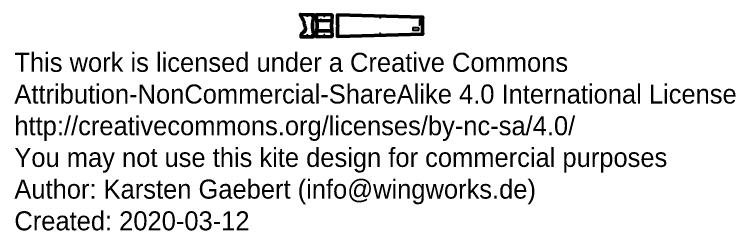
# Model space of a CAD drawing. Header units: millimetres. Extents: x -5624 to 7569, y -5370 to 2464.
# Drawn here: x 1 to 7569, y -5370 to -3096 of the extents above; entities that cross this region are included whole.
import ezdxf

# ---------------------------------------------------------------- set-up
doc = ezdxf.new("R2010")
doc.units = ezdxf.units.MM
doc.layers.add('CUT', color=6, linetype='Continuous', lineweight=50)
doc.layers.add('PEN', color=5, linetype='Continuous')
doc.layers.add('TEXT', color=3, linetype='Continuous')

# ---------------------------------------------------------------- blocks, each defined once
blk = doc.blocks.new('dacron UV-STRUT-5-SEGMENT-0.left_(21)')
at = {"layer": 'CUT'}
blk.add_lwpolyline([(-2, 0.1), (-1.8, 6.1), (1.7, 12.5), (7.8, 18.4), (13.8, 24.1), (20.5, 29.8), (26.4, 35.3), (31.5, 40.9), (36, 46.3), (39.5, 51.7), (41.8, 57), (43.4, 62.2), (44, 67.5), (43.9, 72.7), (43, 78.1), (41.8, 83.4), (40.1, 88.9), (38.3, 94.4), (36.6, 100), (35.1, 105.6), (33.7, 111.2), (32.5, 116.8), (31.6, 122.5), (30.9, 128), (29.7, 133.4), (28.6, 138.9), (26.9, 144.4), (25, 149.8), (22.8, 155.3), (19.9, 160.8), (16.8, 166.3), (13.5, 171.9), (9.6, 177.5), (6.3, 183.3), (3.3, 189), (0.7, 194.7), (-1.8, 200.3), (-10.3, 219.4), (128.2, 216.5), (127.5, 198.4), (127.4, 192.8), (127, 187.2), (126.5, 181.6), (125.9, 176), (125.2, 170.5), (124.4, 164.9), (123.6, 159.4), (122.7, 153.9), (121.8, 148.5), (120.9, 143), (120, 137.7), (119.2, 132.3), (118.5, 127), (117.9, 121.6), (117.4, 116.4), (117, 111.1), (116.8, 105.8), (116.7, 100.6), (116.8, 95.3), (117, 90.1), (117.4, 84.8), (117.9, 79.5), (118.5, 74.2), (119.2, 68.8), (120, 63.5), (120.9, 58.1), (121.8, 52.7), (122.7, 47.2), (123.6, 41.7), (124.4, 36.2), (125.2, 30.7), (125.9, 25.1), (126.5, 19.5), (127, 13.9), (127.4, 8.3), (127.5, 2.7), (128.2, -15.3), (-2.6, -18.1), (-2, 0.1)], dxfattribs=at)
at = {"layer": 'PEN'}
for p, q in [((5, 201.1), (-5, 201.1)), ((0, 206.1), (0, 196.1)), ((65.3, 199.9), (55.3, 199.9)), ((60.3, 204.9), (60.3, 194.9)), ((125.5, 198.6), (115.5, 198.6)), ((120.5, 203.6), (120.5, 193.6)), ((5, 0), (-5, 0)), ((0, 5), (0, -5)), ((65.3, 1.3), (55.3, 1.3)), ((60.3, 6.3), (60.3, -3.7)), ((125.5, 2.5), (115.5, 2.5)), ((120.5, 7.5), (120.5, -2.5))]:
    blk.add_line(p, q, dxfattribs=at)
blk = doc.blocks.new('dacron UV-STRUT-5.segment-0.left_(23)')
at = {"layer": 'CUT'}
blk.add_lwpolyline([(0, 0), (0.2, 6.1), (3.7, 12.4), (9.8, 18.3), (15.8, 24), (22.5, 29.7), (28.4, 35.3), (33.5, 40.8), (38, 46.3), (41.5, 51.6), (43.8, 56.9), (45.4, 62.2), (46, 67.4), (45.9, 72.7), (45, 78), (43.8, 83.4), (42.1, 88.8), (40.3, 94.4), (38.6, 99.9), (37.1, 105.5), (35.7, 111.1), (34.5, 116.8), (33.6, 122.4), (32.9, 127.9), (31.7, 133.4), (30.6, 138.9), (28.9, 144.3), (27, 149.8), (24.8, 155.2), (21.9, 160.7), (18.8, 166.3), (15.5, 171.8), (11.6, 177.5), (8.3, 183.2), (5.3, 188.9), (2.7, 194.6), (0.2, 200.3), (2, 201.1), (-6.3, 219.2), (128.2, 216.4), (122.5, 198.6), (129.5, 198.3), (129.4, 192.8), (129, 187.2), (128.5, 181.6), (127.9, 176), (127.2, 170.4), (126.4, 164.9), (125.6, 159.3), (124.7, 153.9), (123.8, 148.4), (122.9, 143), (122, 137.6), (121.2, 132.2), (120.5, 126.9), (119.9, 121.6), (119.4, 116.3), (119, 111), (118.8, 105.8), (118.7, 100.5), (118.8, 95.2), (119, 90), (119.4, 84.7), (119.9, 79.4), (120.5, 74.1), (121.2, 68.8), (122, 63.4), (122.9, 58), (123.8, 52.6), (124.7, 47.2), (125.6, 41.7), (126.4, 36.2), (127.2, 30.6), (127.9, 25), (128.5, 19.5), (129, 13.8), (129.4, 8.2), (129.5, 2.7), (122.5, 2.4), (123.2, -15.5), (6.4, -18), (2, -0.1), (0, 0)], close=True, dxfattribs=at)
blk = doc.blocks.new('dacron UV-STRUT-5-SEGMENT-1.left_(24)')
at = {"layer": 'CUT'}
blk.add_lwpolyline([(-7, 0), (-7, 5.5), (-6.9, 11.2), (-6.6, 16.8), (-6.2, 22.4), (-5.7, 28), (-5, 33.6), (-4.3, 39.1), (-3.6, 44.7), (-2.8, 50.2), (-1.9, 55.6), (-1.2, 61), (-0.4, 66.4), (0.2, 71.8), (0.8, 77.1), (1.2, 82.4), (1.6, 87.7), (1.8, 93), (1.8, 98.3), (1.8, 103.5), (1.6, 108.8), (1.2, 114.1), (0.8, 119.4), (0.2, 124.7), (-0.4, 130.1), (-1.2, 135.5), (-1.9, 140.9), (-2.8, 146.4), (-3.6, 151.8), (-4.3, 157.4), (-5, 162.9), (-5.7, 168.5), (-6.2, 174.1), (-6.6, 179.7), (-6.9, 185.4), (-7, 191), (-7, 196.6), (-6.9, 214.7), (158.4, 211.3), (157.9, 193.3), (157.8, 188), (157.6, 182.6), (157.4, 177.3), (157.1, 171.9), (156.8, 166.6), (156.4, 161.3), (156, 156), (155.7, 150.7), (155.3, 145.4), (154.9, 140.1), (154.5, 134.8), (154.2, 129.6), (153.9, 124.3), (153.6, 119.1), (153.4, 113.9), (153.3, 108.7), (153.2, 103.5), (153.2, 98.3), (153.2, 93), (153.3, 87.8), (153.4, 82.6), (153.6, 77.4), (153.9, 72.2), (154.2, 66.9), (154.5, 61.7), (154.9, 56.4), (155.3, 51.2), (155.7, 45.9), (156, 40.6), (156.4, 35.3), (156.8, 29.9), (157.1, 24.6), (157.4, 19.3), (157.6, 13.9), (157.8, 8.5), (157.9, 3.2), (158.4, -14.8), (-6.9, -18.1), (-7, 0)], dxfattribs=at)
at = {"layer": 'PEN'}
for p, q in [((5, 196.5), (-5, 196.5)), ((0, 201.5), (0, 191.5)), ((80.5, 195), (70.5, 195)), ((75.5, 200), (75.5, 190)), ((155.9, 193.5), (145.9, 193.5)), ((150.9, 198.5), (150.9, 188.5)), ((5, 0), (-5, 0)), ((0, 5), (0, -5)), ((80.5, 1.5), (70.5, 1.5)), ((75.5, 6.5), (75.5, -3.5)), ((155.9, 3), (145.9, 3)), ((150.9, 8), (150.9, -2))]:
    blk.add_line(p, q, dxfattribs=at)
blk.add_lwpolyline([(40, 162.3), (39.1, 162.2), (38.1, 162.1), (37.2, 161.8), (36.3, 161.5), (35.5, 161), (34.7, 160.5), (34, 159.9), (33.3, 159.3), (32.7, 158.5), (32.2, 157.8), (31.8, 156.9), (31.4, 156), (31.2, 155.1), (31, 154.2), (31, 153.3), (31, 152.3), (31.2, 151.4), (31.4, 150.5), (31.8, 149.6), (32.2, 148.8), (32.7, 148), (33.3, 147.2), (34, 146.6), (34.7, 146), (35.5, 145.5), (36.3, 145), (37.2, 144.7), (38.1, 144.5), (39.1, 144.3), (40, 144.3), (40.9, 144.3), (41.9, 144.5), (42.8, 144.7), (43.7, 145), (44.5, 145.5), (45.3, 146), (46, 146.6), (46.7, 147.2), (47.3, 148), (47.8, 148.8), (48.2, 149.6), (48.6, 150.5), (48.8, 151.4), (49, 152.3), (49, 153.3), (49, 154.2), (48.8, 155.1), (48.6, 156), (48.2, 156.9), (47.8, 157.8), (47.3, 158.5), (46.7, 159.3), (46, 159.9), (45.3, 160.5), (44.5, 161), (43.7, 161.5), (42.8, 161.8), (41.9, 162.1), (40.9, 162.2)], dxfattribs=at)
blk = doc.blocks.new('dacron UV-STRUT-5.segment-1.left_(26)')
at = {"layer": 'CUT'}
blk.add_lwpolyline([(0, 0), (0.8, 5.5), (1.6, 10.9), (2.4, 16.4), (3.1, 21.8), (3.8, 27.1), (4.3, 32.4), (4.8, 37.7), (5.1, 43), (5.3, 48.3), (5.4, 53.6), (5.3, 58.9), (5.1, 64.1), (4.8, 69.4), (4.3, 74.7), (3.8, 80.1), (3.1, 85.4), (2.4, 90.8), (1.6, 96.2), (0.8, 101.7), (0, 107.2), (159.2, 106), (158.8, 100.7), (158.5, 95.4), (158.1, 90.2), (157.8, 84.9), (157.5, 79.7), (157.2, 74.4), (157, 69.2), (156.8, 64), (156.7, 58.8), (156.7, 53.6), (156.7, 48.4), (156.8, 43.2), (157, 38), (157.2, 32.7), (157.5, 27.5), (157.8, 22.3), (158.1, 17), (158.5, 11.8), (158.8, 6.5), (159.2, 1.2), (0, 0)], close=True, dxfattribs=at)
blk = doc.blocks.new('dacron UV-STRUT-5-SEGMENT-2.left_(27)')
at = {"layer": 'CUT'}
blk.add_lwpolyline([(-7, -0.1), (-7.1, 5.2), (-7.2, 10.6), (-7.1, 15.9), (-7.1, 21.3), (-6.9, 26.7), (-6.8, 32), (-6.6, 37.3), (-6.4, 42.7), (-6.1, 48), (-5.9, 53.3), (-5.6, 58.6), (-5.4, 63.8), (-5.2, 69.1), (-5, 74.4), (-4.8, 79.6), (-4.7, 84.8), (-4.6, 90.1), (-4.6, 95.3), (-4.6, 100.5), (-4.7, 105.8), (-4.8, 111), (-5, 116.2), (-5.2, 121.5), (-5.4, 126.8), (-5.6, 132), (-5.9, 137.3), (-6.1, 142.6), (-6.4, 147.9), (-6.6, 153.2), (-6.8, 158.6), (-6.9, 163.9), (-7.1, 169.3), (-7.1, 174.7), (-7.2, 180), (-7.1, 185.4), (-7, 190.7), (-6.6, 208.8), (887.6, 185.3), (887.2, 167.3), (887.1, 163.3), (887, 159.3), (886.9, 155.3), (886.8, 151.3), (886.7, 147.3), (886.6, 143.3), (886.6, 139.3), (886.5, 135.3), (886.5, 131.3), (886.4, 127.3), (886.4, 123.3), (886.3, 119.3), (886.3, 115.3), (886.3, 111.3), (886.2, 107.3), (886.2, 103.3), (886.2, 99.3), (886.2, 95.3), (886.2, 91.3), (886.2, 87.3), (886.2, 83.3), (886.3, 79.3), (886.3, 75.3), (886.3, 71.3), (886.4, 67.3), (886.4, 63.3), (886.5, 59.3), (886.5, 55.3), (886.6, 51.3), (886.6, 47.3), (886.7, 43.3), (886.8, 39.3), (886.9, 35.3), (887, 31.3), (887.1, 27.3), (887.2, 23.3), (887.6, 5.3), (-6.6, -18.2), (-7, -0.1)], dxfattribs=at)
at = {"layer": 'PEN'}
for p, q in [((5, 190.6), (-5, 190.6)), ((0, 195.6), (0, 185.6)), ((445.1, 179), (435.1, 179)), ((440.1, 184), (440.1, 174)), ((885.2, 167.5), (875.2, 167.5)), ((880.2, 172.5), (880.2, 162.5)), ((5, 0), (-5, 0)), ((0, 5), (0, -5)), ((445.1, 11.6), (435.1, 11.6)), ((440.1, 16.6), (440.1, 6.6)), ((885.2, 23.1), (875.2, 23.1)), ((880.2, 28.1), (880.2, 18.1))]:
    blk.add_line(p, q, dxfattribs=at)
blk.add_lwpolyline([(859.2, 100.3), (853.2, 100.3), (859.3, 103.3), (853.3, 106.3), (859.3, 109.3), (853.4, 112.3), (859.4, 115.3), (853.5, 118.3), (859.5, 121.3), (853.5, 124.3), (859.6, 127.3), (853.6, 130.3), (859.7, 133.3), (853.7, 136.3), (859.7, 139.3), (853.8, 142.3), (859.8, 145.3), (853.9, 148.3), (859.9, 151.3), (853.9, 154.3), (860, 157.3), (854, 157.3)], dxfattribs=at)
blk.add_lwpolyline([(845.2, 46.7), (847.2, 48.7), (847.2, 69.7), (845.2, 71.7), (785.4, 71.7), (783.4, 69.7), (783.4, 48.7), (785.4, 46.7)], close=True, dxfattribs=at)
blk = doc.blocks.new('Copyright_(131)')
at = {"layer": 'TEXT', "insert": (0, -3500), "char_height": 200, "attachment_point": 1}
blk.add_mtext('This work is licensed under a Creative Commons \\PAttribution-NonCommercial-ShareAlike 4.0 International License\\Phttp://creativecommons.org/licenses/by-nc-sa/4.0/\\PYou may not use this kite design for commercial purposes\\PAuthor: Karsten Gaebert (info@wingworks.de)\\PCreated: 2020-03-12', dxfattribs=at)

msp = doc.modelspace()

# ---------------------------------------------------------------- block references
for name, p in [('dacron UV-STRUT-5-SEGMENT-0.left_(21)', (3011.4, -3315.4)), ('dacron UV-STRUT-5.segment-0.left_(23)', (3009.4, -3315.3)), ('dacron UV-STRUT-5-SEGMENT-1.left_(24)', (3176.5, -3313.1)), ('dacron UV-STRUT-5-SEGMENT-2.left_(27)', (3397.8, -3310.1)), ('dacron UV-STRUT-5.segment-1.left_(26)', (3173, -3268.4)), ('Copyright_(131)', (0, 0))]:
    msp.add_blockref(name, p)

doc.saveas('drawing.dxf')
